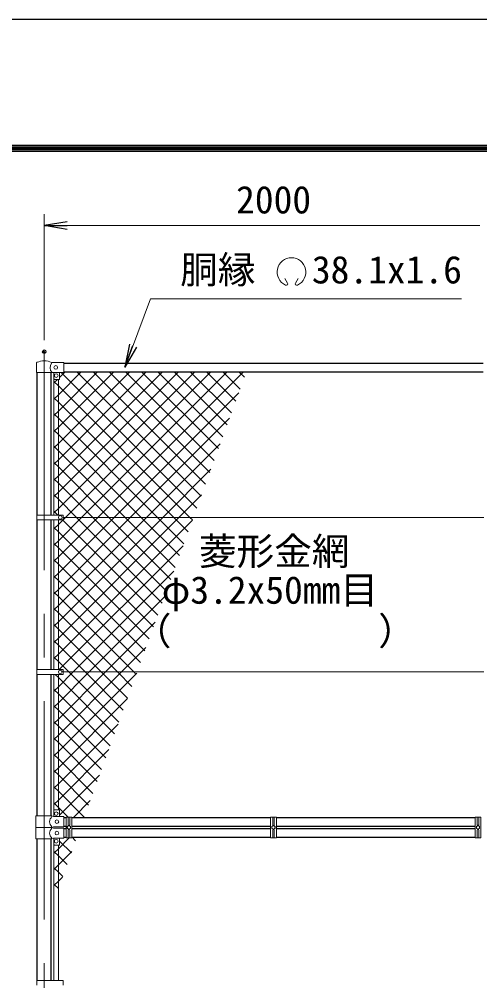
# Model space of a CAD drawing. Units: millimetres, scale not verified. Extents: x -10499 to 10501, y -7424 to 7426.
# Drawn here: x -7852 to -5843, y 3232 to 7426 of the extents above; entities that cross this region are included whole.
import ezdxf
from ezdxf.enums import TextEntityAlignment as Align

# ---------------------------------------------------------------- set-up
doc = ezdxf.new("R2010")
doc.units = ezdxf.units.MM
doc.header["$LTSCALE"] = 30
doc.header["$PDMODE"] = 32
doc.header["$PDSIZE"] = 15
doc.linetypes.add('USER1', pattern=[50.8, 31.75, -6.35, 6.35, -6.35])
for name, color, linetype, lineweight in [('0-1_D-STR1', 1, 'Continuous', 25), ('0-4_D-BMK', 2, 'USER1', 13), ('0-5_D-STR3', 3, 'Continuous', 13), ('0-6_D-STR2', 7, 'Continuous', 13), ('0-7_D-STR-DIM', 7, 'Continuous', 13), ('0-B_D-STR-TXT', 7, 'Continuous', 13), ('0-C_D-TTL', 7, 'Continuous', 25)]:
    doc.layers.add(name, color=color, linetype=linetype, lineweight=lineweight)
doc.layers.add('0-8_0', color=7, linetype='Continuous')
doc.layers.add('0-9_Defpoints', color=8, linetype='Continuous')
doc.styles.add('ＭＳ ゴシック', font='')
doc.styles.get('ＭＳ ゴシック').set_extended_font_data('MS Gothic')

# ---------------------------------------------------------------- blocks, each defined once
blk = doc.blocks.new('_Open')
at = {"layer": '0-8_0'}
blk.add_line((-30, 5), (0, 0), dxfattribs=at)
blk.add_lwpolyline([(-30, -5), (0, 0), (-30, 0)], dxfattribs=at)

msp = doc.modelspace()

# ---------------------------------------------------------------- linework, layer by layer
at = {"layer": '0-1_D-STR1'}
for p, q in [((-7655.67, 5925.57), (-5828.17, 5925.57)), ((-7773.42, 5263.07), (-7773.42, 5884.37)), ((-7712.92, 5263.07), (-7712.92, 5884.37)), ((-7658.17, 5887.47), (-5828.17, 5887.47)), ((-7773.42, 4589.07), (-7773.42, 5242.07)), ((-7712.92, 4589.07), (-7712.92, 5242.07)), ((-7773.42, 3950.57), (-7773.42, 4568.07)), ((-7712.92, 3950.57), (-7712.92, 4568.07)), ((-7658.17, 3943.67), (-7648.17, 3943.67)), ((-7623.17, 3943.67), (-6755.67, 3943.67)), ((-6730.67, 3943.67), (-5863.17, 3943.67)), ((-7658.17, 3905.57), (-7648.17, 3905.57)), ((-7623.17, 3905.57), (-6755.67, 3905.57)), ((-6730.67, 3905.57), (-5863.17, 3905.57)), ((-7658.17, 3895.57), (-7648.17, 3895.57)), ((-7623.17, 3895.57), (-6755.67, 3895.57)), ((-6730.67, 3895.57), (-5863.17, 3895.57)), ((-7773.42, 3233.07), (-7773.42, 3850.57)), ((-7712.92, 3233.07), (-7712.92, 3850.57)), ((-7658.17, 3857.47), (-7648.17, 3857.47)), ((-7623.17, 3857.47), (-6755.67, 3857.47)), ((-6730.67, 3857.47), (-5863.17, 3857.47))]:
    msp.add_line(p, q, dxfattribs=at)
at = {"layer": '0-4_D-BMK'}
msp.add_line((-7743.17, 5975.57), (-7743.17, -5044.43), dxfattribs=at)
at = {"layer": '0-5_D-STR3'}
for p, q in [((-7776.67, 5884.37), (-7776.67, 5926.45)), ((-7708.2, 5928.27), (-7658.17, 5928.27)), ((-7658.17, 5884.87), (-7658.17, 5928.27)), ((-7776.67, 5884.37), (-7709.67, 5884.37)), ((-7709.67, 5884.37), (-7708.17, 5884.87)), ((-7708.17, 5884.87), (-7658.17, 5884.87)), ((-7701.17, 5856.87), (-7701.17, 5884.87)), ((-7676.17, 5856.87), (-7676.17, 5884.87)), ((-7700.67, 5263.07), (-7700.67, 5855.54)), ((-7699.17, 5854.87), (-7678.17, 5854.87)), ((-7681.67, 5263.07), (-7681.67, 5854.87)), ((-7775.97, 5263.07), (-7775.97, 5242.07)), ((-7775.97, 5263.07), (-7661.17, 5263.07)), ((-7661.17, 5263.07), (-7661.17, 5242.07)), ((-5825.67, 5252.57), (-7661.17, 5252.57)), ((-7775.97, 5242.07), (-7661.17, 5242.07)), ((-7700.67, 4589.07), (-7700.67, 5242.07)), ((-7681.67, 4589.07), (-7681.67, 5242.07)), ((-7775.97, 4589.07), (-7775.97, 4568.07)), ((-7775.97, 4589.07), (-7661.17, 4589.07)), ((-7661.17, 4589.07), (-7661.17, 4568.07)), ((-5825.67, 4578.57), (-7661.17, 4578.57)), ((-7775.97, 4568.07), (-7661.17, 4568.07)), ((-7700.67, 3976.89), (-7700.67, 4568.07)), ((-7681.67, 3977.57), (-7681.67, 4568.07)), ((-7779.27, 3950.57), (-7709.37, 3950.57)), ((-7779.27, 3950.57), (-7779.27, 3900.57)), ((-7703.37, 3947.57), (-7709.37, 3950.57)), ((-7703.37, 3947.57), (-7658.17, 3947.57)), ((-7701.17, 3975.57), (-7701.17, 3947.57)), ((-7699.17, 3977.57), (-7678.17, 3977.57)), ((-7676.17, 3975.57), (-7676.17, 3947.57)), ((-7658.17, 3903.57), (-7658.17, 3947.57)), ((-7648.17, 3944.94), (-7639.17, 3944.94)), ((-7639.17, 3944.94), (-7639.17, 3912.57)), ((-7632.17, 3944.94), (-7632.17, 3912.57)), ((-6746.67, 3944.94), (-6746.67, 3912.57)), ((-6730.67, 3944.94), (-6739.67, 3944.94)), ((-6739.67, 3944.94), (-6739.67, 3912.57)), ((-5854.17, 3944.94), (-5854.17, 3912.57)), ((-5838.17, 3944.94), (-5847.17, 3944.94)), ((-5847.17, 3944.94), (-5847.17, 3912.57)), ((-7779.27, 3900.57), (-7709.37, 3900.57)), ((-7779.27, 3900.57), (-7709.37, 3900.57)), ((-7779.27, 3850.57), (-7779.27, 3900.57)), ((-7703.37, 3903.57), (-7709.37, 3900.57)), ((-7703.37, 3897.57), (-7709.37, 3900.57)), ((-7703.37, 3903.57), (-7658.17, 3903.57)), ((-7703.37, 3897.57), (-7658.17, 3897.57)), ((-7658.17, 3897.57), (-7658.17, 3853.57)), ((-7639.17, 3855.68), (-7639.17, 3888.57)), ((-7632.17, 3855.68), (-7632.17, 3888.57)), ((-6746.67, 3855.68), (-6746.67, 3888.57)), ((-6739.67, 3855.68), (-6739.67, 3888.57)), ((-5854.17, 3855.68), (-5854.17, 3888.57)), ((-5847.17, 3855.68), (-5847.17, 3888.57)), ((-7779.27, 3850.57), (-7709.37, 3850.57)), ((-7703.37, 3853.57), (-7709.37, 3850.57)), ((-7703.37, 3853.57), (-7658.17, 3853.57)), ((-7701.17, 3825.57), (-7701.17, 3853.57)), ((-7700.67, 3233.07), (-7700.67, 3824.24)), ((-7699.17, 3823.57), (-7678.17, 3823.57)), ((-7681.67, 3233.07), (-7681.67, 3823.57)), ((-7676.17, 3825.57), (-7676.17, 3853.57)), ((-7775.97, 3233.07), (-7775.97, 3212.07)), ((-7775.97, 3233.07), (-7661.17, 3233.07)), ((-7661.17, 3233.07), (-7661.17, 3212.07))]:
    msp.add_line(p, q, dxfattribs=at)
for points in [[(-7639.17, 3855.68), (-7648.17, 3855.68), (-7648.17, 3944.94)], [(-7632.17, 3944.94), (-7623.17, 3944.94), (-7623.17, 3855.68), (-7632.17, 3855.68)], [(-6746.67, 3944.94), (-6755.67, 3944.94), (-6755.67, 3855.68), (-6746.67, 3855.68)], [(-6739.67, 3855.68), (-6730.67, 3855.68), (-6730.67, 3944.94)], [(-5854.17, 3944.94), (-5863.17, 3944.94), (-5863.17, 3855.68), (-5854.17, 3855.68)], [(-5847.17, 3855.68), (-5838.17, 3855.68), (-5838.17, 3944.94)]]:
    msp.add_lwpolyline(points, dxfattribs=at)
for points in [[(-7635.67, 3892.47), (-7642.69, 3896.52), (-7642.69, 3904.62), (-7635.67, 3908.67), (-7628.66, 3904.62), (-7628.66, 3896.52)], [(-6743.17, 3892.47), (-6736.16, 3896.52), (-6736.16, 3904.62), (-6743.17, 3908.67), (-6750.19, 3904.62), (-6750.19, 3896.52)], [(-5850.67, 3892.47), (-5843.66, 3896.52), (-5843.66, 3904.62), (-5850.67, 3908.67), (-5857.69, 3904.62), (-5857.69, 3896.52)]]:
    msp.add_lwpolyline(points, close=True, dxfattribs=at)
for centre, radius in [((-7693.17, 5906.57), 8), ((-7691.17, 5871.57), 8), ((-7673.17, 5252.57), 8), ((-7673.17, 4578.57), 8), ((-7691.17, 3960.57), 8), ((-7688.17, 3925.57), 8), ((-7635.67, 3900.57), 7.03), ((-6743.17, 3900.57), 7.03), ((-5850.67, 3900.57), 7.03), ((-7688.17, 3875.57), 8), ((-7691.17, 3840.57), 8)]:
    msp.add_circle(centre, radius, dxfattribs=at)
for centre, radius, start, end in [((-7773.67, 5926.45), 3, 116.57497, 180), ((-7743.22, 5852.53), 82.93, 67.08235, 112.54718), ((-7684.07, 5906.57), 33.56, 145.68676, 221.15827), ((-7708.2, 5934.27), 6, 242.98608, 270), ((-7699.17, 5856.87), 2, 180, 270), ((-7678.17, 5856.87), 2, 270, 0), ((-7690.79, 3925.57), 28.8, 130.19176, 229.80824), ((-7699.17, 3975.57), 2, 90, 180), ((-7678.17, 3975.57), 2, 0, 90), ((-7635.67, 3939.31), 6.62, 58.10921, 121.89079), ((-6743.17, 3939.31), 6.62, 58.10921, 121.89079), ((-5850.67, 3939.31), 6.62, 58.10921, 121.89079), ((-7635.67, 3912.57), 3.5, 180, 0), ((-6743.17, 3912.57), 3.5, 180, 0), ((-5850.67, 3912.57), 3.5, 180, 0), ((-7690.79, 3875.57), 28.8, 130.19176, 229.80824), ((-7635.67, 3888.57), 3.5, 0, 180), ((-6743.17, 3888.57), 3.5, 0, 180), ((-5850.67, 3888.57), 3.5, 0, 180), ((-7699.17, 3825.57), 2, 180, 270), ((-7678.17, 3825.57), 2, 270, 0), ((-7635.67, 3861.3), 6.62, 238.10921, 301.89079), ((-6743.17, 3861.3), 6.62, 238.10921, 301.89079), ((-5850.67, 3861.3), 6.62, 238.10921, 301.89079)]:
    msp.add_arc(centre, radius, start, end, dxfattribs=at)
at = {"layer": '0-6_D-STR2'}
for p, q in [((-7681.67, 5787.27), (-7581.47, 5887.47)), ((-7681.67, 5716.56), (-7510.76, 5887.47)), ((-7681.67, 5645.84), (-7440.05, 5887.47)), ((-7681.67, 5575.13), (-7369.34, 5887.47)), ((-7681.67, 5504.42), (-7298.63, 5887.47)), ((-7681.67, 5433.71), (-7227.92, 5887.47)), ((-7681.67, 5363), (-7157.21, 5887.47)), ((-7681.67, 5292.29), (-7086.5, 5887.47)), ((-7676.17, 5863.48), (-7652.18, 5887.47)), ((-7077.79, 5293.42), (-7669.23, 5884.87)), ((-7058.92, 5345.27), (-7601.12, 5887.47)), ((-7579.98, 5252.57), (-6945.08, 5887.47)), ((-7040.05, 5397.11), (-7530.41, 5887.47)), ((-7509.27, 5252.57), (-6874.37, 5887.47)), ((-7021.18, 5448.95), (-7459.7, 5887.47)), ((-7002.31, 5500.79), (-7388.99, 5887.47)), ((-6983.44, 5552.63), (-7318.28, 5887.47)), ((-6964.57, 5604.48), (-7247.57, 5887.47)), ((-6945.71, 5656.32), (-7176.86, 5887.47)), ((-6926.84, 5708.16), (-7106.14, 5887.47)), ((-6907.97, 5760), (-7035.43, 5887.47)), ((-6889.1, 5811.84), (-6964.72, 5887.47)), ((-6870.23, 5863.68), (-6894.01, 5887.47)), ((-7700.67, 5838.98), (-7684.78, 5854.87)), ((-7681.67, 5826.6), (-7700.67, 5845.6)), ((-7107.64, 5252.57), (-7681.67, 5826.6)), ((-7438.56, 5252.57), (-6894.72, 5796.4)), ((-7700.67, 5768.27), (-7681.67, 5787.27)), ((-7681.67, 5755.89), (-7700.67, 5774.89)), ((-7178.35, 5252.57), (-7681.67, 5755.89)), ((-7700.67, 5697.56), (-7681.67, 5716.56)), ((-7681.67, 5685.18), (-7700.67, 5704.18)), ((-7249.06, 5252.57), (-7681.67, 5685.18)), ((-7367.85, 5252.57), (-6935.18, 5685.23)), ((-7700.67, 5626.84), (-7681.67, 5645.84)), ((-7681.67, 5614.47), (-7700.67, 5633.47)), ((-7319.77, 5252.57), (-7681.67, 5614.47)), ((-7700.67, 5556.13), (-7681.67, 5575.13)), ((-7681.67, 5543.76), (-7700.67, 5562.76)), ((-7390.48, 5252.57), (-7681.67, 5543.76)), ((-7297.14, 5252.57), (-6975.65, 5574.05)), ((-7700.67, 5485.42), (-7681.67, 5504.42)), ((-7681.67, 5473.05), (-7700.67, 5492.05)), ((-7461.19, 5252.57), (-7681.67, 5473.05)), ((-7226.42, 5252.57), (-7016.11, 5462.88)), ((-7700.67, 5414.71), (-7681.67, 5433.71)), ((-7681.67, 5402.34), (-7700.67, 5421.34)), ((-7531.9, 5252.57), (-7681.67, 5402.34)), ((-7700.67, 5344), (-7681.67, 5363)), ((-7681.67, 5331.63), (-7700.67, 5350.63)), ((-7602.62, 5252.57), (-7681.67, 5331.63)), ((-7155.71, 5252.57), (-7056.58, 5351.7)), ((-7700.67, 5273.29), (-7681.67, 5292.29)), ((-7683.83, 5263.07), (-7700.67, 5279.92)), ((-7681.67, 5150.87), (-7579.98, 5252.57)), ((-7681.67, 5080.16), (-7509.27, 5252.57)), ((-7681.67, 5009.45), (-7438.56, 5252.57)), ((-7681.67, 4938.74), (-7367.85, 5252.57)), ((-7681.67, 4868.03), (-7297.14, 5252.57)), ((-7681.67, 4797.32), (-7226.42, 5252.57)), ((-7681.67, 4726.61), (-7155.71, 5252.57)), ((-7228.74, 4878.69), (-7602.62, 5252.57)), ((-7209.87, 4930.53), (-7531.9, 5252.57)), ((-7191, 4982.37), (-7461.19, 5252.57)), ((-7172.13, 5034.22), (-7390.48, 5252.57)), ((-7153.26, 5086.06), (-7319.77, 5252.57)), ((-7134.39, 5137.9), (-7249.06, 5252.57)), ((-7115.53, 5189.74), (-7178.35, 5252.57)), ((-7096.66, 5241.58), (-7107.64, 5252.57)), ((-7681.67, 5190.2), (-7700.67, 5209.2)), ((-7247.61, 4826.85), (-7662.83, 5242.07)), ((-7266.48, 4775.01), (-7681.67, 5190.2)), ((-7700.67, 5131.87), (-7681.67, 5150.87)), ((-7681.67, 5119.49), (-7700.67, 5138.49)), ((-7285.35, 4723.16), (-7681.67, 5119.49)), ((-7677.79, 4589.07), (-7137.5, 5129.35)), ((-7700.67, 5061.16), (-7681.67, 5080.16)), ((-7681.67, 5048.78), (-7700.67, 5067.78)), ((-7304.21, 4671.32), (-7681.67, 5048.78)), ((-7700.67, 4990.45), (-7681.67, 5009.45)), ((-7681.67, 4978.07), (-7700.67, 4997.07)), ((-7617.58, 4578.57), (-7177.97, 5018.18)), ((-7323.08, 4619.48), (-7681.67, 4978.07)), ((-7700.67, 4919.74), (-7681.67, 4938.74)), ((-7681.67, 4907.36), (-7700.67, 4926.36)), ((-7352.88, 4578.57), (-7681.67, 4907.36)), ((-7546.87, 4578.57), (-7218.43, 4907)), ((-7700.67, 4849.03), (-7681.67, 4868.03)), ((-7681.67, 4836.65), (-7700.67, 4855.65)), ((-7423.59, 4578.57), (-7681.67, 4836.65)), ((-7700.67, 4778.32), (-7681.67, 4797.32)), ((-7681.67, 4765.94), (-7700.67, 4784.94)), ((-7476.16, 4578.57), (-7258.9, 4795.83)), ((-7494.3, 4578.57), (-7681.67, 4765.94)), ((-7700.67, 4707.61), (-7681.67, 4726.61)), ((-7681.67, 4695.23), (-7700.67, 4714.23)), ((-7565.01, 4578.57), (-7681.67, 4695.23)), ((-7405.45, 4578.57), (-7299.36, 4684.65)), ((-7681.67, 4624.52), (-7700.67, 4643.52)), ((-7635.72, 4578.57), (-7681.67, 4624.52)), ((-7681.67, 4514.47), (-7617.58, 4578.57)), ((-7681.67, 4443.76), (-7546.87, 4578.57)), ((-7681.67, 4373.05), (-7476.16, 4578.57)), ((-7681.67, 4302.34), (-7405.45, 4578.57)), ((-7681.67, 4231.63), (-7339.83, 4573.48)), ((-7417.43, 4360.27), (-7635.72, 4578.57)), ((-7398.56, 4412.11), (-7565.01, 4578.57)), ((-7379.69, 4463.96), (-7494.3, 4578.57)), ((-7360.82, 4515.8), (-7423.59, 4578.57)), ((-7341.95, 4567.64), (-7352.88, 4578.57)), ((-7700.67, 4566.18), (-7698.79, 4568.07)), ((-7700.67, 4495.47), (-7681.67, 4514.47)), ((-7681.67, 4483.1), (-7700.67, 4502.1)), ((-7455.17, 4256.59), (-7681.67, 4483.1)), ((-7681.67, 4160.92), (-7380.29, 4462.3)), ((-7700.67, 4424.76), (-7681.67, 4443.76)), ((-7681.67, 4412.39), (-7700.67, 4431.39)), ((-7474.03, 4204.75), (-7681.67, 4412.39)), ((-7700.67, 4354.05), (-7681.67, 4373.05)), ((-7681.67, 4341.68), (-7700.67, 4360.68)), ((-7681.67, 4090.21), (-7420.76, 4351.13)), ((-7492.9, 4152.9), (-7681.67, 4341.68)), ((-7700.67, 4283.34), (-7681.67, 4302.34)), ((-7681.67, 4270.97), (-7700.67, 4289.97)), ((-7511.77, 4101.06), (-7681.67, 4270.97)), ((-7681.67, 4019.5), (-7461.22, 4239.95)), ((-7700.67, 4212.63), (-7681.67, 4231.63)), ((-7681.67, 4200.26), (-7700.67, 4219.26)), ((-7530.64, 4049.22), (-7681.67, 4200.26)), ((-7700.67, 4141.92), (-7681.67, 4160.92)), ((-7681.67, 4129.54), (-7700.67, 4148.54)), ((-7549.51, 3997.38), (-7681.67, 4129.54)), ((-7676.17, 3954.29), (-7501.68, 4128.78)), ((-7700.67, 4071.21), (-7681.67, 4090.21)), ((-7681.67, 4058.83), (-7700.67, 4077.83)), ((-7568.38, 3945.54), (-7681.67, 4058.83)), ((-7700.67, 4000.5), (-7681.67, 4019.5)), ((-7616.09, 3943.67), (-7542.15, 4017.6)), ((-7624.99, 3790.01), (-7676.17, 3841.2)), ((-7606.12, 3841.85), (-7621.73, 3857.47)), ((-7681.67, 3775.99), (-7700.67, 3794.99)), ((-7681.67, 3736.66), (-7623.08, 3795.25)), ((-7643.85, 3738.17), (-7681.67, 3775.99)), ((-7700.67, 3717.66), (-7681.67, 3736.66)), ((-7681.67, 3705.28), (-7700.67, 3724.28)), ((-7662.72, 3686.33), (-7681.67, 3705.28)), ((-7700.67, 3646.95), (-7681.67, 3665.95)), ((-7681.67, 3634.57), (-7700.67, 3653.57)), ((-7681.67, 3665.95), (-7663.54, 3684.08)), ((-7681.59, 3634.49), (-7681.67, 3634.57)), ((-7700.46, 3582.65), (-7700.67, 3582.86))]:
    msp.add_line(p, q, dxfattribs=at)
for points in [[(-7661.17, 5242.08), (-7650.69, 5252.57), (-7015.79, 5887.47)], [(-7700.67, 5202.58), (-7681.67, 5221.58), (-7661.19, 5242.07)], [(-7700.67, 4636.89), (-7681.67, 4655.89), (-7097.04, 5240.53)], [(-7436.3, 4308.43), (-7681.67, 4553.81), (-7695.93, 4568.07)], [(-7638.72, 3945.17), (-7681.67, 3988.12), (-7700.67, 4007.12)], [(-7700.67, 3788.37), (-7681.67, 3807.37), (-7634.17, 3854.87)]]:
    msp.add_lwpolyline(points, dxfattribs=at)
at = {"layer": '0-7_D-STR-DIM'}
for p, q in [((-7743.17, 6025.57), (-7743.17, 6575.57)), ((-7643.17, 6525.57), (-5843.17, 6525.57))]:
    msp.add_line(p, q, dxfattribs=at)
at = {"layer": '0-9_Defpoints'}
msp.add_point((-7743.17, 5975.57), dxfattribs=at)
at = {"layer": '0-B_D-STR-TXT'}
for p, q in [((-6681.87, 6275.11), (-6693.39, 6295.06)), ((-6647.19, 6275.11), (-6635.68, 6295.06))]:
    msp.add_line(p, q, dxfattribs=at)
msp.add_lwpolyline([(-5922.41, 6205.69), (-7279.63, 6205.69), (-7390.38, 5910.04)], dxfattribs=at)
for centre, radius, start, end in [((-6664.53, 6322.79), 62.51, 294.32478, 245.67522), ((-6687.57, 6271.66), 6.58, 245.67522, 30), ((-6641.49, 6271.66), 6.58, 150, 294.32478)]:
    msp.add_arc(centre, radius, start, end, dxfattribs=at)
at = {"layer": '0-C_D-TTL', "color": 2}
msp.add_lwpolyline([(-10499.2, 7425.57), (10500.8, 7425.57), (10500.8, -7424.43), (-10499.2, -7424.43)], close=True, dxfattribs=at)
at = {"layer": '0-C_D-TTL'}
for points in [[(-9824.2, 6875.57), (9825.8, 6875.57), (9825.8, -6874.43), (-9824.2, -6874.43)], [(-9817.95, 6869.32), (9819.55, 6869.32), (9819.55, -6868.18), (-9817.95, -6868.18)], [(-9811.7, 6863.07), (9813.3, 6863.07), (9813.3, -6861.93), (-9811.7, -6861.93)], [(-9805.45, 6856.82), (9807.05, 6856.82), (9807.05, -6855.68), (-9805.45, -6855.68)], [(-9799.2, 6850.57), (9800.8, 6850.57), (9800.8, -6849.43), (-9799.2, -6849.43)]]:
    msp.add_lwpolyline(points, close=True, dxfattribs=at)

# ---------------------------------------------------------------- block references
at = {"layer": '0-7_D-STR-DIM', "xscale": 3.333333, "yscale": 3.333333, "rotation": 180}
msp.add_blockref('_Open', (-7743.17, 6525.57), dxfattribs=at)
at = {"layer": '0-B_D-STR-TXT', "xscale": 3.333333, "yscale": 3.333333, "rotation": 249.46512}
msp.add_blockref('_Open', (-7391.08, 5908.17), dxfattribs=at)

# ---------------------------------------------------------------- texts
at = {"layer": '0-7_D-STR-DIM', "style": 'ＭＳ ゴシック'}
msp.add_text('2000', height=120.3, dxfattribs=at).set_placement((-6906.3, 6542.44), align=Align.BOTTOM_LEFT)
at = {"layer": '0-B_D-STR-TXT', "style": 'ＭＳ ゴシック'}
for s, p in [('胴縁 \u300038.1x1.6', (-7149.78, 6237.16)), ('菱形金網', (-7068.05, 5009.06)), ('φ3.2x50mm目', (-7230.48, 4840.09)), ('（\u3000\u3000   \u3000\u3000）', (-7352.31, 4660.96))]:
    msp.add_text(s, height=120.3, dxfattribs=at).set_placement(p, align=Align.BOTTOM_LEFT)

doc.saveas('drawing.dxf')
